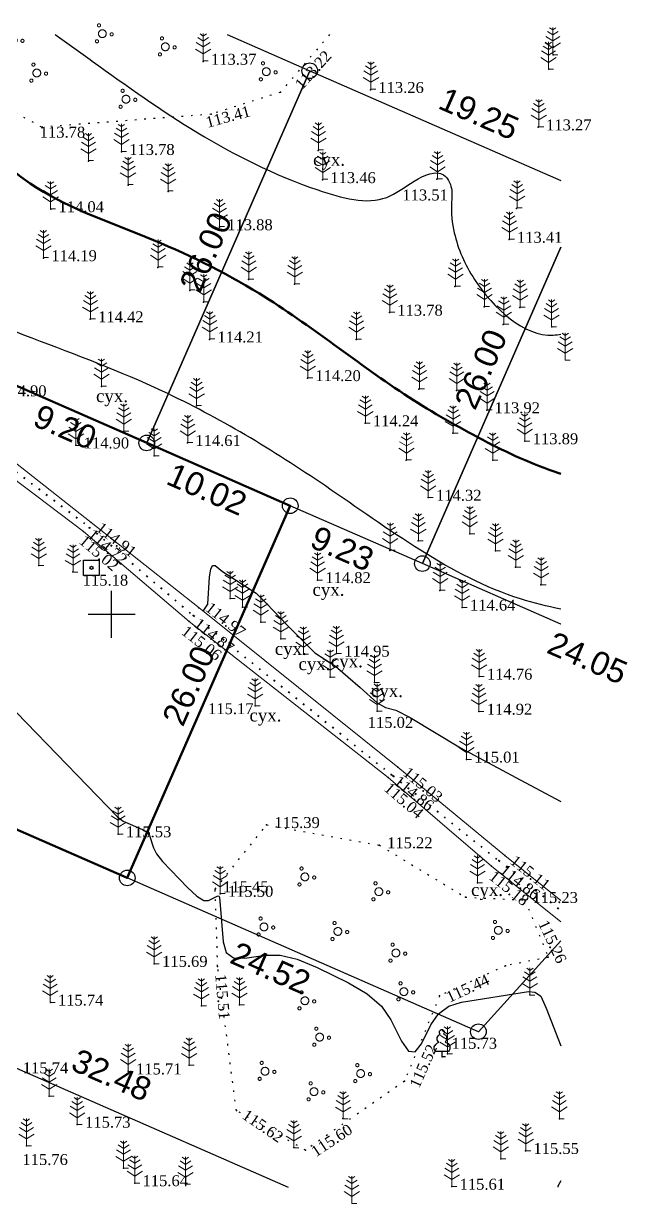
# Model space of a CAD drawing. Header units: millimetres. Extents: x 5405541.4 to 5405633, y 5525010.8 to 5525091.1.
# Drawn here: x 5405594.4 to 5405633, y 5525012.3 to 5525087.8 of the extents above; entities that cross this region are included whole.
import ezdxf
from ezdxf.enums import TextEntityAlignment as Align

# ---------------------------------------------------------------- set-up
doc = ezdxf.new("R2010")
doc.units = ezdxf.units.MM
doc.linetypes.add('HIDDEN', pattern=[0.5, 0, -0.5])
doc.linetypes.add('суцільна', pattern=[50, 50, 0])
for name, color, linetype, lineweight in [('11900000', 1, 'Continuous', 30), ('Контур', 7, 'HIDDEN', 30), ('рельеф', 7, 'Continuous', 0), ('ТОЧКИ', 7, 'Continuous', 30), ('усл. знак', 7, 'суцільна', 20)]:
    doc.layers.add(name, color=color, linetype=linetype, lineweight=lineweight)
for name, color, linetype in [('SC007', 7, 'Continuous'), ('горизонтали', 42, 'Continuous'), ('Ділянки_Межі', 10, 'Continuous'), ('надписи', 7, 'Continuous'), ('отметки', 7, 'Continuous'), ('промеры', 185, 'Continuous'), ('Растительность', 7, 'Continuous')]:
    doc.layers.add(name, color=color, linetype=linetype)
doc.styles.get("Standard").update_dxf_attribs({"font": 'arial.ttf'})
doc.styles.add('times', font='times.ttf')
doc.linetypes.add('канава 0', pattern='A,0.9,0,["|",Standard,S=0.25,R=0,X=0,Y=0],0.1', length=1)

# ---------------------------------------------------------------- blocks, each defined once
blk = doc.blocks.new('SYMBOL902')
at = {"layer": 'SC007'}
blk.add_lwpolyline([(-1.25, -1.25), (-1.25, 1.25), (1.25, 1.25), (1.25, -1.25)], close=True, dxfattribs=at)
blk.add_circle((0, 0), 0.25, dxfattribs=at)
blk = doc.blocks.new('A$C51FE15A3')
at = {"layer": 'Растительность', "color": 94, "lineweight": 0}
for points in [[(-0.201, 1.726), (0, 1.584), (0.201, 1.726)], [(0, 1.75), (0, 0), (0.319, 0)], [(-0.447, 1.172), (0, 0.895), (0.447, 1.172)], [(-0.343, 1.489), (0, 1.267), (0.343, 1.489)], [(-0.493, 0.753), (0, 0.444), (0.493, 0.753)]]:
    blk.add_lwpolyline(points, dxfattribs=at)
blk = doc.blocks.new('A$C2ACB5305')
at = {"layer": 'Растительность'}
blk.add_lwpolyline([(0.2, 0), (0.2, 0), (0, 0), (0, 0.35), (-0.4, 0.35), (-0.5, 0.5), (-0.5, 0.65), (-0.4, 0.8), (-0.3, 0.9), (-0.2, 0.95), (-0.25, 1), (-0.3, 1.1), (-0.3, 1.25), (-0.25, 1.35), (-0.15, 1.45), (-0.1, 1.45), (-0.15, 1.55), (-0.15, 1.65), (-0.05, 1.75), (0.05, 1.75), (0.15, 1.65), (0.15, 1.55), (0.1, 1.45), (0.25, 1.4), (0.3, 1.3), (0.3, 1.1), (0.25, 1), (0.2, 0.95), (0.4, 0.85), (0.5, 0.7), (0.5, 0.5), (0.45, 0.4), (0.4, 0.35), (0, 0.35)], dxfattribs=at)
blk = doc.blocks.new('A$C72385B22')
at = {"layer": 'усл. знак'}
for centre, radius in [((0, 0), 0.625), ((-0.02, 1.49), 0.25), ((-1.29, -0.64), 0.25), ((1.28, -0.76), 0.25)]:
    blk.add_circle(centre, radius, dxfattribs=at)

msp = doc.modelspace()

# ---------------------------------------------------------------- linework, layer by layer
at = {"layer": '11900000', "color": 7}
for points in [[(5405600, 5525048.5, 0), (5405600, 5525051.5, 0)], [(5405600, 5525048.5, 0), (5405600, 5525051.5, 0)], [(5405598.5, 5525050, 0), (5405601.5, 5525050, 0)], [(5405598.5, 5525050, 0), (5405601.5, 5525050, 0)]]:
    msp.add_polyline3d(points, dxfattribs=at)
at = {"layer": 'горизонтали', "color": 32}
for points in [[(5405605.858, 5525050.195, 113.66), (5405606.147, 5525050.652, 115), (5405606.267, 5525052.402, 115), (5405606.347, 5525052.892, 115), (5405606.457, 5525053.122, 115), (5405606.617, 5525053.112, 115), (5405607.097, 5525052.732, 115), (5405609.257, 5525051.352, 115), (5405609.927, 5525050.662, 115), (5405611.217, 5525049.312, 115), (5405613.007, 5525047.532, 115), (5405614.327, 5525046.672, 115), (5405615.907, 5525045.312, 115), (5405616.977, 5525044.332, 115), (5405617.527, 5525044.032, 115), (5405618.187, 5525043.862, 115), (5405619.097, 5525043.402, 115), (5405622.317, 5525041.452, 115), (5405626.457, 5525039.242, 115), (5405628.739, 5525038.009, 115)], [(5405592.597, 5525045.062, 115.5), (5405600.367, 5525037.042, 115.5), (5405600.747, 5525036.762, 115.5), (5405601.977, 5525036.232, 115.5), (5405602.227, 5525036.082, 115.5), (5405602.417, 5525035.852, 115.5), (5405602.677, 5525035.062, 115.5), (5405602.867, 5525034.672, 115.5), (5405603.257, 5525034.172, 115.5), (5405604.847, 5525032.512, 115.5), (5405605.457, 5525031.962, 115.5), (5405605.907, 5525031.682, 115.5), (5405606.207, 5525031.682, 115.5), (5405606.747, 5525031.962, 115.5), (5405606.857, 5525031.972, 115.5), (5405606.907, 5525031.892, 115.5), (5405607.127, 5525029.032, 115.5), (5405607.327, 5525028.362, 115.5), (5405607.797, 5525028.022, 115.5), (5405608.527, 5525027.992, 115.5), (5405609.827, 5525028.182, 115.5), (5405610.777, 5525028.182, 115.5), (5405611.877, 5525027.922, 115.5), (5405613.147, 5525027.392, 115.5), (5405615.157, 5525026.412, 115.5), (5405616.357, 5525025.712, 115.5), (5405617.257, 5525024.922, 115.5), (5405617.857, 5525024.042, 115.5), (5405618.537, 5525022.672, 115.5), (5405618.987, 5525022.042, 115.5), (5405619.407, 5525021.992, 115.5), (5405619.827, 5525022.512, 115.5), (5405620.427, 5525023.732, 115.5), (5405620.917, 5525024.432, 115.5), (5405621.567, 5525024.912, 115.5), (5405622.377, 5525025.172, 115.5), (5405626.657, 5525025.862, 115.5), (5405627.077, 5525025.812, 115.5), (5405627.317, 5525025.672, 115.5), (5405627.447, 5525025.552, 115.5), (5405627.807, 5525024.802, 115.5), (5405628.739, 5525022.384, 115.5)], [(5405628.739, 5525013.748, 115.5), (5405628.547, 5525013.402, 115.5), (5405628.535, 5525013.335, 115.5)]]:
    msp.add_polyline3d(points, dxfattribs=at)
at = {"layer": 'горизонтали', "color": 32, "lineweight": 50}
msp.add_open_spline([(5405628.739, 5525058.993), (5405628.698, 5525059.006), (5405626.967, 5525059.552), (5405623.668, 5525061.118), (5405617.176, 5525064.825), (5405610.647, 5525070.228), (5405602.289, 5525074.299), (5405593.099, 5525077.356), (5405588.773, 5525084.001), (5405584.922, 5525086.71), (5405584.331, 5525087.087)], degree=3, knots=[300.761415, 300.761415, 300.761415, 300.761415, 300.8891, 306.194885, 311.670523, 323.305447, 331.392318, 339.566844, 351.634905, 353.743144, 353.743144, 353.743144, 353.743144], dxfattribs=at)
at = {"layer": 'горизонтали', "color": 32}
for points, knots in [([(5405596.395, 5525087.087), (5405597.191, 5525086.523), (5405602.448, 5525082.752), (5405608.638, 5525078.274), (5405617.08, 5525075.984), (5405619.173, 5525077.713), (5405621.142, 5525078.619), (5405621.851, 5525077.245), (5405621.667, 5525075.983), (5405621.913, 5525073.909), (5405623.382, 5525070.558), (5405626.557, 5525067.59), (5405628.578, 5525067.893), (5405628.739, 5525067.93)], [58.11392, 58.11392, 58.11392, 58.11392, 61.050154, 77.66341, 82.099779, 84.149114, 86.062416, 87.062094, 88.033351, 89.912561, 93.167404, 99.33852, 99.873208, 99.873208, 99.873208, 99.873208]), ([(5405628.739, 5525050.331), (5405627.862, 5525050.502), (5405622.427, 5525051.831), (5405614.394, 5525058.014), (5405601.736, 5525065.708), (5405589.757, 5525069.08), (5405581.325, 5525074.345), (5405577.105, 5525073.423), (5405575.758, 5525073.429)], [300.296444, 300.296444, 300.296444, 300.296444, 303.021124, 317.439079, 329.503827, 347.557694, 354.49476, 358.612752, 358.612752, 358.612752, 358.612752])]:
    msp.add_open_spline(points, degree=3, knots=knots, dxfattribs=at)
at = {"layer": 'Ділянки_Межі'}
for points in [[(5405607.399, 5525087.087), (5405612.672, 5525084.779), (5405602.244, 5525060.961), (5405593.82, 5525064.649), (5405584.621, 5525068.677)], [(5405602.244, 5525060.961), (5405612.672, 5525084.779), (5405628.739, 5525077.745)], [(5405628.739, 5525073.482), (5405619.878, 5525053.241), (5405611.427, 5525056.941), (5405602.244, 5525060.961)], [(5405619.878, 5525053.241), (5405628.739, 5525073.482)], [(5405628.739, 5525049.361), (5405619.878, 5525053.241)]]:
    msp.add_lwpolyline(points, dxfattribs=at)
at = {"layer": 'Ділянки_Межі', "lineweight": 25}
for points in [[(5405607.399, 5525087.087), (5405612.672, 5525084.779), (5405628.739, 5525077.745)], [(5405628.739, 5525029.097), (5405623.462, 5525023.289), (5405601, 5525033.124), (5405583.377, 5525040.839), (5405565.733, 5525048.564), (5405548.11, 5525056.279), (5405545.995, 5525057.205)], [(5405545.995, 5525041.923), (5405549.514, 5525040.382), (5405567.174, 5525032.65), (5405584.781, 5525024.941), (5405611.293, 5525013.335)]]:
    msp.add_lwpolyline(points, dxfattribs=at)
at = {"layer": 'Ділянки_Межі', "lineweight": 50}
msp.add_lwpolyline([(5405583.377, 5525040.839), (5405593.82, 5525064.649), (5405602.244, 5525060.961), (5405611.427, 5525056.941), (5405601, 5525033.124)], close=True, dxfattribs=at)
at = {"layer": 'Ділянки_Межі', "lineweight": 0}
for points in [[(5405601, 5525033.124), (5405611.427, 5525056.941), (5405619.878, 5525053.241), (5405628.739, 5525049.361)], [(5405628.739, 5525029.097), (5405623.462, 5525023.289), (5405601, 5525033.124)], [(5405579.699, 5525013.335), (5405584.781, 5525024.941), (5405611.293, 5525013.335)]]:
    msp.add_lwpolyline(points, dxfattribs=at)
at = {"layer": 'Контур', "color": 7, "linetype": 'HIDDEN'}
for points, elevation in [([(5405595.526, 5525081.169), (5405591.278, 5525083.471), (5405591.326, 5525087.087)], 113.78), ([(5405613.944, 5525087.087), (5405610.795, 5525083.4), (5405606.375, 5525081.994), (5405595.526, 5525081.169)], 113.78), ([(5405627.94, 5525028.04), (5405625.206, 5525027.511), (5405620.98, 5525025.587), (5405618.736, 5525020.123), (5405612.406, 5525015.709), (5405607.98, 5525018.24), (5405606.782, 5525027.459), (5405606.627, 5525032.415), (5405609.911, 5525036.519), (5405617.124, 5525035.224)], 115.223), ([(5405617.124, 5525035.224), (5405622.63, 5525031.895), (5405626.44, 5525031.71)], 115.223), ([(5405626.44, 5525031.71), (5405627.94, 5525028.04)], 115.223)]:
    msp.add_lwpolyline(points, dxfattribs=dict(at, elevation=elevation))
at = {"layer": 'отметки', "color": 7}
for p in [(5405605.853, 5525085.36, 113.374), (5405628.245, 5525085.798, 113.143), (5405627.96, 5525084.868, 113.14), (5405610.795, 5525083.4, 113.215), (5405616.563, 5525083.558, 113.264), (5405606.375, 5525081.994, 113.412), (5405595.526, 5525081.169, 113.78), (5405627.293, 5525081.16, 113.266), (5405600.623, 5525079.584, 113.784), (5405613.209, 5525079.666, 113.374), (5405598.52, 5525078.997, 113.869), (5405613.488, 5525077.787, 113.463), (5405620.81, 5525077.834, 113.512), (5405601.051, 5525077.461, 113.871), (5405603.613, 5525077.055, 113.777), (5405596.102, 5525075.925, 114.038), (5405625.909, 5525075.969, 113.357), (5405606.895, 5525074.772, 113.876), (5405625.428, 5525073.97, 113.409), (5405595.648, 5525072.792, 114.188), (5405602.959, 5525072.186, 114.072), (5405608.756, 5525071.419, 114.006), (5405611.7, 5525071.112, 113.907), (5405621.96, 5525070.97, 113.527), (5405604.998, 5525070.718, 114.104), (5405605.879, 5525069.974, 114.126), (5405623.821, 5525069.673, 113.556), (5405626.104, 5525069.626, 113.447), (5405598.636, 5525068.879, 114.417), (5405617.774, 5525069.304, 113.784), (5405625.057, 5525068.545, 113.614), (5405628.153, 5525068.395, 113.41), (5405606.27, 5525067.59, 114.207), (5405615.646, 5525067.587, 113.918), (5405612.533, 5525065.116, 114.198), (5405599.346, 5525064.581, 114.597), (5405619.659, 5525064.402, 113.95), (5405622.062, 5525064.312, 113.836), (5405605.429, 5525063.333, 114.44), (5405623.991, 5525063.06, 113.922), (5405616.213, 5525062.223, 114.236), (5405600.781, 5525061.715, 114.781), (5405621.819, 5525061.58, 114.014), (5405626.439, 5525061.078, 113.893), (5405597.713, 5525060.808, 114.904), (5405604.855, 5525060.965, 114.614), (5405602.728, 5525060.13, 114.77), (5405618.844, 5525059.866, 114.142), (5405624.381, 5525059.859, 114.036), (5405620.254, 5525057.462, 114.323), (5405598.683, 5525055.867, 114.912), (5405598.195, 5525055.284, 115.018), (5405598.564, 5525055.539, 114.723), (5405622.91, 5525055.153, 114.363), (5405619.605, 5525054.702, 114.427), (5405617.807, 5525054.087, 114.551), (5405624.549, 5525054.06, 114.306), (5405595.338, 5525053.115, 115.16), (5405625.842, 5525053.014, 114.35), (5405597.527, 5525052.713, 115.137), (5405613.171, 5525052.19, 114.82), (5405621, 5525051.527, 114.571), (5405627.46, 5525051.877, 114.407), (5405607.583, 5525051.01, 115.078), (5405605.21, 5525049.914, 114.866), (5405605.583, 5525050.416, 114.973), (5405608.382, 5525050.454, 115.067), (5405622.423, 5525050.435, 114.644), (5405604.951, 5525049.536, 115.055), (5405609.547, 5525049.496, 115.055), (5405610.826, 5525048.417, 115.048), (5405614.378, 5525047.488, 114.95), (5405628.454, 5525047.843, 114.632), (5405612.273, 5525047.449, 115.03), (5405613.988, 5525045.98, 115.058), (5405623.508, 5525046.014, 114.761), (5405616.808, 5525045.626, 114.941), (5405609.184, 5525044.144, 115.174), (5405616.992, 5525043.792, 115.024), (5405623.5, 5525043.77, 114.92), (5405622.695, 5525040.708, 115.013), (5405618.315, 5525040.223, 115.032), (5405617.682, 5525039.548, 115.038), (5405617.984, 5525039.654, 114.864), (5405609.911, 5525036.519, 115.389), (5405600.413, 5525035.929, 115.529), (5405617.124, 5525035.224, 115.223), (5405624.76, 5525034.236, 114.863), (5405625.159, 5525034.558, 115.107), (5405624.291, 5525033.87, 115.185), (5405606.627, 5525032.415, 115.454), (5405623.398, 5525032.805, 115.245), (5405606.936, 5525032.118, 115.498), (5405622.63, 5525031.895, 115.233), (5405626.422, 5525031.723, 115.233), (5405627.928, 5525028.055, 115.262), (5405602.73, 5525027.637, 115.692), (5405606.782, 5525027.459, 115.513), (5405625.206, 5525027.511, 115.325), (5405626.745, 5525025.64, 115.524), (5405596.102, 5525025.157, 115.737), (5405605.743, 5525024.946, 115.681), (5405608.177, 5525025.016, 115.636), (5405620.98, 5525025.587, 115.443), (5405621.479, 5525021.869, 115.617), (5405604.961, 5525021.145, 115.715), (5405621.146, 5525021.673, 115.491), (5405601.063, 5525020.754, 115.712), (5405618.736, 5525020.123, 115.516), (5405596.007, 5525019.171, 115.837), (5405607.98, 5525018.24, 115.623), (5405597.804, 5525017.346, 115.726), (5405614.794, 5525017.738, 115.739), (5405628.644, 5525017.72, 115.557), (5405614.851, 5525017.129, 115.716), (5405594.553, 5525015.986, 115.71), (5405611.65, 5525015.886, 115.701), (5405612.406, 5525015.709, 115.598), (5405624.89, 5525015.162, 115.583), (5405626.485, 5525015.663, 115.552), (5405600.769, 5525014.556, 115.639), (5405601.478, 5525013.602, 115.637), (5405604.722, 5525013.533, 115.665), (5405621.76, 5525013.378, 115.615)]:
    msp.add_point(p, dxfattribs=at)
at = {"layer": 'рельеф', "color": 7, "linetype": 'канава 0'}
for points, elevation in [([(5405556.315, 5525087.087), (5405562.847, 5525081.89), (5405574.514, 5525072.886), (5405588.264, 5525062.797), (5405598.195, 5525055.284), (5405604.951, 5525049.536), (5405617.682, 5525039.548), (5405624.291, 5525033.87)], 113.39), ([(5405628.739, 5525031.682), (5405625.16, 5525034.56), (5405618.315, 5525040.223), (5405605.59, 5525050.41), (5405598.683, 5525055.867), (5405589, 5525063.5), (5405574.91, 5525074.06), (5405563.36, 5525082.97), (5405558.277, 5525087.087)], 113.66), ([(5405624.291, 5525033.87), (5405628.739, 5525030.307)], 113.39)]:
    msp.add_lwpolyline(points, dxfattribs=dict(at, elevation=elevation))
at = {"layer": 'рельеф', "color": 7, "linetype": 'HIDDEN', "lineweight": 40, "elevation": 113.4}
msp.add_lwpolyline([(5405557.225, 5525087.087), (5405563.12, 5525082.28), (5405574.69, 5525073.53), (5405588.62, 5525063.09), (5405598.56, 5525055.58), (5405605.22, 5525049.91), (5405617.99, 5525039.65), (5405624.76, 5525034.23), (5405628.739, 5525031.024)], dxfattribs=at)
at = {"layer": 'ТОЧКИ'}
for centre in [(5405612.672, 5525084.779), (5405602.244, 5525060.961, 107.24), (5405611.427, 5525056.941, 107.24), (5405619.878, 5525053.241, 107.24), (5405601, 5525033.124), (5405623.462, 5525023.289)]:
    msp.add_circle(centre, 0.5, dxfattribs=at)

# ---------------------------------------------------------------- block references
at = {"layer": 'отметки', "color": 7, "xscale": 0.400000000372529, "yscale": 0.400000000372529, "zscale": 0.400000000372529}
msp.add_blockref('SYMBOL902', (5405598.71, 5525052.97, 115.18), dxfattribs=at)
at = {"layer": 'Растительность', "color": 7}
for p in [(5405628.22, 5525085.8, 113.14), (5405605.86, 5525085.41, 113.37), (5405627.94, 5525084.87, 113.14), (5405616.59, 5525083.6, 113.26), (5405627.33, 5525081.19, 113.26), (5405613.23, 5525079.71, 113.37), (5405598.52, 5525079.03, 113.87), (5405600.63, 5525079.62, 113.78), (5405601.05, 5525077.5, 113.87), (5405613.51, 5525077.83, 113.46), (5405620.84, 5525077.87, 113.51), (5405603.62, 5525077.09, 113.77), (5405596.1, 5525075.95, 114.04), (5405625.94, 5525076, 113.35), (5405606.91, 5525074.81, 113.87), (5405625.46, 5525074, 113.41), (5405595.64, 5525072.82, 114.19), (5405602.97, 5525072.22, 114.07), (5405608.77, 5525071.45, 114), (5405605.01, 5525070.75, 114.1), (5405611.72, 5525071.14, 113.91), (5405622, 5525071, 113.52), (5405605.89, 5525070, 114.12), (5405617.8, 5525069.33, 113.78), (5405623.86, 5525069.7, 113.55), (5405626.14, 5525069.65, 113.44), (5405598.64, 5525068.9, 114.42), (5405625.09, 5525068.57, 113.61), (5405628.14, 5525068.39, 113.41), (5405606.28, 5525067.62, 114.2), (5405615.67, 5525067.61, 113.92), (5405629.02, 5525066.26, 113.64), (5405612.55, 5525065.13, 114.2), (5405599.35, 5525064.6, 114.6), (5405619.69, 5525064.42, 113.95), (5405622.09, 5525064.33, 113.83), (5405605.44, 5525063.35, 114.44), (5405624.02, 5525063.07, 113.92), (5405600.78, 5525061.72, 114.78), (5405616.23, 5525062.23, 114.23), (5405621.84, 5525061.59, 114.01), (5405604.87, 5525060.98, 114.61), (5405626.43, 5525061.08, 113.89), (5405597.72, 5525060.79, 114.9), (5405602.73, 5525060.14, 114.77), (5405618.87, 5525059.87, 114.14), (5405624.38, 5525059.86, 114.04), (5405620.25, 5525057.46, 114.32), (5405622.92, 5525055.15, 114.36), (5405617.82, 5525054.09, 114.55), (5405619.62, 5525054.7, 114.43), (5405624.56, 5525054.06, 114.31), (5405595.34, 5525053.12, 115.16), (5405597.53, 5525052.69, 115.14), (5405625.86, 5525053.01, 114.35), (5405613.18, 5525052.19, 114.82), (5405627.47, 5525051.88, 114.41), (5405621.01, 5525051.53, 114.57), (5405607.58, 5525051.01, 115.08), (5405608.38, 5525050.45, 115.07), (5405622.43, 5525050.43, 114.64), (5405609.55, 5525049.5, 115.06), (5405610.83, 5525048.42, 115.05), (5405612.27, 5525047.45, 115.03), (5405614.38, 5525047.49, 114.95), (5405613.99, 5525045.98, 115.06), (5405623.51, 5525046.01, 114.76), (5405616.81, 5525045.63, 114.94), (5405609.18, 5525044.14, 115.17), (5405616.99, 5525043.79, 115.02), (5405623.5, 5525043.77, 114.92), (5405622.7, 5525040.71, 115.01), (5405600.41, 5525035.93, 115.53), (5405623.4, 5525032.81, 115.24), (5405606.94, 5525032.12, 115.5), (5405602.73, 5525027.63, 115.69), (5405626.76, 5525025.62, 115.52), (5405596.07, 5525025.15, 115.74), (5405605.74, 5525024.94, 115.68), (5405608.18, 5525025.01, 115.64), (5405621.48, 5525021.87, 115.62), (5405604.96, 5525021.14, 115.72), (5405601.06, 5525020.75, 115.71), (5405596.01, 5525019.16, 115.84), (5405597.8, 5525017.34, 115.73), (5405614.81, 5525017.71, 115.74), (5405628.64, 5525017.72, 115.56), (5405594.55, 5525015.98, 115.71), (5405611.66, 5525015.86, 115.7), (5405626.49, 5525015.66, 115.55), (5405624.89, 5525015.16, 115.58), (5405600.77, 5525014.55, 115.64), (5405601.48, 5525013.6, 115.64), (5405604.72, 5525013.53, 115.66), (5405621.76, 5525013.38, 115.61), (5405615.36, 5525012.3, 115.65)]:
    msp.add_blockref('A$C51FE15A3', p, dxfattribs=at)
at = {"layer": 'Растительность', "color": 7, "rotation": 0.9275955556431992}
msp.add_blockref('A$C2ACB5305', (5405621.15, 5525021.67, 115.49), dxfattribs=at)
at = {"layer": 'усл. знак', "color": 7, "linetype": 'суцільна', "lineweight": 13, "xscale": 0.3999999998750298, "yscale": 0.3999999998750298, "zscale": 0.3999999998750298, "rotation": 265.3647753868261}
for p in [(5405599.408, 5525087.148), (5405593.704, 5525086.729), (5405603.434, 5525086.31), (5405595.214, 5525084.634), (5405609.893, 5525084.718), (5405600.918, 5525082.957), (5405612.363, 5525033.194), (5405617.094, 5525032.248), (5405609.742, 5525029.993), (5405614.473, 5525029.702), (5405624.736, 5525029.775), (5405618.185, 5525028.321), (5405618.695, 5525025.848), (5405612.363, 5525025.266), (5405613.309, 5525022.939), (5405609.815, 5525020.757), (5405615.929, 5525020.611), (5405612.945, 5525019.447)]:
    msp.add_blockref('A$C72385B22', p, dxfattribs=at)

# ---------------------------------------------------------------- texts
at = {"layer": 'надписи', "color": 7, "style": 'times'}
for p in [(5405612.886, 5525079.497, 111.861), (5405599.002, 5525064.371, 111.861), (5405612.848, 5525051.98, 111.861), (5405610.44, 5525048.196, 111.861), (5405611.953, 5525047.223, 111.861), (5405614.025, 5525047.399, 111.861), (5405616.588, 5525045.498, 111.861), (5405608.817, 5525043.939, 111.861), (5405622.992, 5525032.771, 111.861)]:
    msp.add_text('сух.', height=0.8, dxfattribs=at).set_placement(p, align=Align.TOP_LEFT)
at = {"layer": 'отметки', "color": 7, "style": 'times'}
for s, rotation, p in [('113.22', 48.09564, (5405611.657, 5525083.982, 113.215)), ('113.41', 15.24162, (5405605.947, 5525081.794, 113.412)), ('114.91', 321.68886, (5405599.385, 5525055.949, 114.912)), ('114.72', 320.24336, (5405598.845, 5525055.512, 114.723)), ('115.02', 319.60889, (5405598.312, 5525055.126, 115.018)), ('114.97', 321.31074, (5405606.373, 5525050.832, 114.973)), ('115.06', 321.88434, (5405604.83, 5525049.334, 113.39)), ('114.87', 321.36075, (5405605.642, 5525049.816, 114.866)), ('115.03', 320.39839, (5405619.019, 5525040.29, 115.032)), ('114.86', 321.31956, (5405618.429, 5525039.726, 114.864)), ('115.04', 319.33309, (5405617.822, 5525039.299, 115.038)), ('114.86', 320.71247, (5405625.228, 5525034.062, 114.863)), ('115.11', 321.54678, (5405625.861, 5525034.639, 115.107)), ('115.18', 321.30114, (5405624.509, 5525033.654, 115.185)), ('115.26', 295.03726, (5405627.908, 5525030.518, 115.262)), ('115.51', 275.01055, (5405607.324, 5525027.005, 115.513)), ('115.44', 25.07292, (5405621.307, 5525025.765, 115.443)), ('115.52', 66.01344, (5405619.022, 5525019.901, 115.516)), ('115.62', 325.53921, (5405608.675, 5525018.369, 115.623)), ('115.60', 33.66554, (5405612.673, 5525015.819, 115.598))]:
    msp.add_text(s, height=0.7, rotation=rotation, dxfattribs=at).set_placement(p, align=Align.TOP_LEFT)
for s, p in [('113.37', (5405606.353, 5525085.86, 113.374)), ('113.26', (5405617.063, 5525084.058, 113.264)), ('113.27', (5405627.793, 5525081.66, 113.266)), ('113.78', (5405595.404, 5525081.197, 113.78)), ('113.78', (5405601.123, 5525080.084, 113.784)), ('113.46', (5405613.988, 5525078.287, 113.463)), ('113.51', (5405618.602, 5525077.178, 113.512)), ('114.04', (5405596.602, 5525076.425, 114.038)), ('113.88', (5405607.395, 5525075.272, 113.876)), ('113.41', (5405625.928, 5525074.47, 113.409)), ('114.19', (5405596.148, 5525073.292, 114.188)), ('114.42', (5405599.136, 5525069.379, 114.417)), ('113.78', (5405618.274, 5525069.804, 113.784)), ('114.21', (5405606.77, 5525068.09, 114.207)), ('114.20', (5405613.033, 5525065.616, 114.198)), ('114.90', (5405592.931, 5525064.644, 114.896)), ('113.92', (5405624.491, 5525063.56, 113.922)), ('114.24', (5405616.713, 5525062.723, 114.236)), ('114.90', (5405598.213, 5525061.308, 114.904)), ('114.61', (5405605.355, 5525061.465, 114.614)), ('113.89', (5405626.939, 5525061.578, 113.893)), ('114.32', (5405620.754, 5525057.962, 114.323)), ('115.18', (5405598.152, 5525052.531, 115.18)), ('115.18', (5405598.152, 5525052.531, 115.184)), ('114.82', (5405613.671, 5525052.69, 114.82)), ('114.64', (5405622.923, 5525050.935, 114.644)), ('114.95', (5405614.878, 5525047.988, 114.95)), ('114.76', (5405624.008, 5525046.514, 114.761)), ('115.17', (5405606.169, 5525044.306, 115.174)), ('114.92', (5405624, 5525044.27, 114.92)), ('115.02', (5405616.383, 5525043.428, 115.024)), ('115.01', (5405623.195, 5525041.208, 115.013)), ('115.39', (5405610.411, 5525037.019, 115.389)), ('115.53', (5405600.913, 5525036.429, 115.529)), ('115.22', (5405617.624, 5525035.724, 115.223)), ('115.45', (5405607.127, 5525032.915, 115.454)), ('115.50', (5405607.436, 5525032.618, 115.498)), ('115.23', (5405626.922, 5525032.223, 115.233)), ('115.69', (5405603.23, 5525028.137, 115.692)), ('115.74', (5405596.566, 5525025.66, 115.737)), ('115.73', (5405621.747, 5525022.896, 115.73)), ('115.74', (5405594.319, 5525021.326, 115.736)), ('115.71', (5405601.563, 5525021.254, 115.712)), ('115.73', (5405598.304, 5525017.846, 115.726)), ('115.55', (5405626.985, 5525016.163, 115.552)), ('115.76', (5405594.295, 5525015.458, 115.76)), ('115.64', (5405601.978, 5525014.102, 115.637)), ('115.61', (5405622.26, 5525013.878, 115.615))]:
    msp.add_text(s, height=0.7, dxfattribs=at).set_placement(p, align=Align.TOP_LEFT)
at = {"layer": 'промеры', "char_height": 1.5, "attachment_point": 1}
for s, insert, rotation in [('19.25', (5405621.402, 5525083.775), 336.35584), ('26.00', (5405604.28, 5525071.089, 107.24), 66.37949), ('26.00', (5405621.875, 5525063.585, 107.24), 66.37949), ('9.20', (5405595.464, 5525063.486), 336.35584), ('10.02', (5405604.001, 5525059.741), 336.35584), ('9.23', (5405613.193, 5525055.708), 336.35584), ('24.05', (5405628.347, 5525048.942), 336.35584), ('26.00', (5405603.184, 5525043.338, 107.24), 66.37949), ('24.52', (5405608.076, 5525029.097), 336.35584), ('32.48', (5405597.903, 5525022.256), 336.35584)]:
    msp.add_mtext(s, dxfattribs=dict(at, insert=insert, rotation=rotation))

doc.saveas('drawing.dxf')
